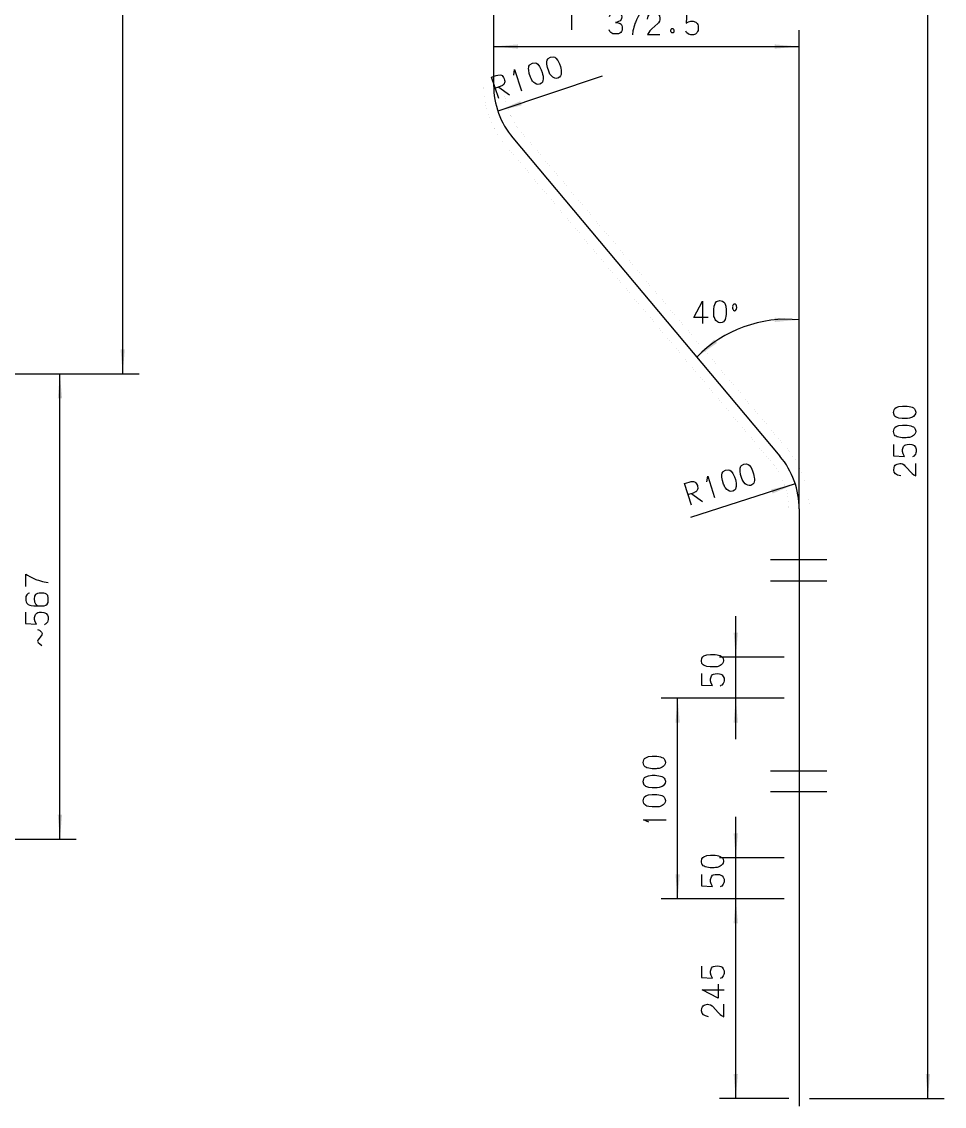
# Model space of a CAD drawing. Extents: x 0 to 8410, y 0 to 11890.
# Drawn here: x 4470 to 5596, y 3596 to 4919 of the extents above; entities that cross this region are included whole.
import ezdxf

# ---------------------------------------------------------------- set-up
doc = ezdxf.new("R2010")
doc.units = 0
doc.header["$MEASUREMENT"] = 0
doc.layers.add('6', color=7, linetype='Continuous')

# ---------------------------------------------------------------- blocks, each defined once
blk = doc.blocks.new('BLKENT80')
at = {"layer": '6', "color": 2, "linetype": 'Continuous'}
for p, q in [((5090.35, 4866.63), (5093.08, 4868.28)), ((5093.08, 4868.28), (5096.43, 4868.65)), ((5096.43, 4868.65), (5098.3, 4868.25)), ((5098.3, 4868.25), (5099.74, 4867.1)), ((5099.74, 4867.1), (5102.02, 4864.32)), ((5110.69, 4869.28), (5110.89, 4870.68)), ((5110.74, 4867.09), (5110.69, 4869.28)), ((5111.51, 4863.06), (5110.74, 4867.09)), ((5110.89, 4870.68), (5111.15, 4871.95)), ((5111.15, 4871.95), (5111.79, 4873.19)), ((5111.79, 4873.19), (5112.48, 4874.01)), ((5112.48, 4874.01), (5115.21, 4875.66)), ((5115.21, 4875.66), (5118.56, 4876.04)), ((5118.56, 4876.04), (5120.43, 4875.63)), ((5120.43, 4875.63), (5121.87, 4874.49)), ((5121.87, 4874.49), (5124.15, 4871.71)), ((5124.15, 4871.71), (5126.09, 4867.63)), ((5126.09, 4867.63), (5127.24, 4864.18)), ((5048.77, 4853.05), (5051.16, 4853.7)), ((5051.16, 4853.7), (5053.99, 4853.9)), ((5053.99, 4853.9), (5055.42, 4853.64)), ((5055.42, 4853.64), (5056.16, 4853.15)), ((5070.38, 4853.62), (5071.34, 4860.58)), ((5071.34, 4860.58), (5080.03, 4834.55)), ((5088.55, 4861.89), (5088.76, 4863.29)), ((5088.61, 4859.7), (5088.55, 4861.89)), ((5089.37, 4855.68), (5088.61, 4859.7)), ((5088.76, 4863.29), (5089.01, 4864.56)), ((5089.01, 4864.56), (5089.66, 4865.81)), ((5090.93, 4851.03), (5089.37, 4855.68)), ((5089.66, 4865.81), (5090.35, 4866.63)), ((5102.02, 4864.32), (5103.96, 4860.25)), ((5103.96, 4860.25), (5105.11, 4856.79)), ((5105.11, 4856.79), (5105.64, 4854.91)), ((5105.64, 4854.91), (5106.1, 4852.4)), ((5113.06, 4858.41), (5111.51, 4863.06)), ((5113.59, 4857.12), (5113.06, 4858.41)), ((5114.52, 4854.92), (5113.59, 4857.12)), ((5115.35, 4853.87), (5114.52, 4854.92)), ((5117.14, 4851.96), (5115.35, 4853.87)), ((5127.24, 4864.18), (5127.78, 4862.29)), ((5128.18, 4854.46), (5127.62, 4852.65)), ((5127.78, 4862.29), (5128.23, 4859.79)), ((5128.43, 4856.02), (5128.18, 4854.46)), ((5128.23, 4859.79), (5128.37, 4857.92)), ((5128.37, 4857.92), (5128.43, 4856.02)), ((5043.35, 4851.38), (5048.77, 4853.05)), ((5052.08, 4825.22), (5043.35, 4851.38)), ((5056.76, 4841.25), (5053.99, 4839.73)), ((5056.16, 4853.15), (5057.08, 4852.13)), ((5057.06, 4841.5), (5056.76, 4841.25)), ((5058.19, 4842.46), (5057.06, 4841.5)), ((5057.08, 4852.13), (5057.96, 4850.95)), ((5057.96, 4850.95), (5058.89, 4849.04)), ((5058.84, 4843.42), (5058.19, 4842.46)), ((5059.13, 4844.25), (5058.84, 4843.42)), ((5058.89, 4849.04), (5059.24, 4847.69)), ((5059.43, 4845.39), (5059.13, 4844.25)), ((5059.24, 4847.69), (5059.47, 4846.43)), ((5059.47, 4846.43), (5059.43, 4845.39)), ((5091.46, 4849.73), (5090.93, 4851.03)), ((5092.38, 4847.53), (5091.46, 4849.73)), ((5093.22, 4846.48), (5092.38, 4847.53)), ((5095.01, 4844.57), (5093.22, 4846.48)), ((5096.06, 4843.74), (5095.01, 4844.57)), ((5098.33, 4842.72), (5096.06, 4843.74)), ((5099.9, 4842.36), (5098.33, 4842.72)), ((5101.76, 4842.54), (5099.9, 4842.36)), ((5104.28, 4843.97), (5102.11, 4842.66)), ((5105.49, 4845.26), (5104.28, 4843.97)), ((5106.04, 4847.07), (5105.49, 4845.26)), ((5106.29, 4848.63), (5106.04, 4847.07)), ((5106.1, 4852.4), (5106.24, 4850.53)), ((5106.24, 4850.53), (5106.29, 4848.63)), ((5118.19, 4851.12), (5117.14, 4851.96)), ((5120.46, 4850.11), (5118.19, 4851.12)), ((5122.03, 4849.75), (5120.46, 4850.11)), ((5123.9, 4849.93), (5122.03, 4849.75)), ((5126.41, 4851.36), (5124.24, 4850.05)), ((5127.62, 4852.65), (5126.41, 4851.36)), ((5053.99, 4839.73), (5048.3, 4837.98)), ((5052.38, 4839.05), (5065.4, 4829.52))]:
    blk.add_line(p, q, dxfattribs=at)
at = {"layer": '6', "color": 1, "linetype": 'Continuous'}
blk.add_line((5178.27, 4852.43), (5051, 4809.95), dxfattribs=at)
blk.add_solid([(5051, 4809.95), (5078.52, 4821.9), (5080.18, 4816.94)], dxfattribs=at)
blk = doc.blocks.new('BLKENT81')
at = {"layer": '6', "color": 2, "linetype": 'Continuous'}
for p, q in [((5347.53, 4376.78), (5348.23, 4377.6)), ((5348.23, 4377.6), (5350.98, 4379.21)), ((5350.98, 4379.21), (5354.33, 4379.55)), ((5354.33, 4379.55), (5356.19, 4379.12)), ((5356.19, 4379.12), (5357.62, 4377.96)), ((5357.62, 4377.96), (5359.87, 4375.15)), ((5305.88, 4357.72), (5306.92, 4364.66)), ((5306.92, 4364.66), (5315.29, 4338.53)), ((5324.15, 4365.77), (5324.38, 4367.17)), ((5324.18, 4363.58), (5324.15, 4365.77)), ((5324.38, 4367.17), (5324.64, 4368.43)), ((5324.64, 4368.43), (5325.3, 4369.67)), ((5325.3, 4369.67), (5326.01, 4370.48)), ((5326.01, 4370.48), (5328.75, 4372.1)), ((5328.75, 4372.1), (5332.11, 4372.43)), ((5332.11, 4372.43), (5333.97, 4372)), ((5333.97, 4372), (5335.4, 4370.84)), ((5335.4, 4370.84), (5337.65, 4368.03)), ((5337.65, 4368.03), (5339.53, 4363.93)), ((5346.37, 4372.89), (5346.6, 4374.28)), ((5346.4, 4370.69), (5346.37, 4372.89)), ((5347.12, 4366.66), (5346.4, 4370.69)), ((5346.6, 4374.28), (5346.87, 4375.54)), ((5346.87, 4375.54), (5347.53, 4376.78)), ((5348.61, 4361.99), (5347.12, 4366.66)), ((5359.87, 4375.15), (5361.76, 4371.05)), ((5361.76, 4371.05), (5362.87, 4367.58)), ((5362.87, 4367.58), (5363.38, 4365.69)), ((5363.38, 4365.69), (5363.8, 4363.18)), ((5278.82, 4355.81), (5284.27, 4357.41)), ((5287.23, 4329.55), (5278.82, 4355.81)), ((5284.27, 4357.41), (5286.66, 4358.03)), ((5286.66, 4358.03), (5289.49, 4358.2)), ((5289.49, 4358.2), (5290.92, 4357.92)), ((5290.92, 4357.92), (5291.66, 4357.42)), ((5291.66, 4357.42), (5292.57, 4356.39)), ((5292.57, 4356.39), (5293.43, 4355.2)), ((5293.43, 4355.2), (5294.33, 4353.28)), ((5294.33, 4353.28), (5294.67, 4351.92)), ((5294.67, 4351.92), (5294.88, 4350.66)), ((5324.9, 4359.54), (5324.18, 4363.58)), ((5326.39, 4354.87), (5324.9, 4359.54)), ((5326.9, 4353.57), (5326.39, 4354.87)), ((5327.8, 4351.36), (5326.9, 4353.57)), ((5328.62, 4350.3), (5327.8, 4351.36)), ((5339.53, 4363.93), (5340.65, 4360.47)), ((5340.65, 4360.47), (5341.16, 4358.57)), ((5341.16, 4358.57), (5341.58, 4356.06)), ((5341.73, 4352.29), (5341.46, 4350.73)), ((5341.58, 4356.06), (5341.69, 4354.19)), ((5341.69, 4354.19), (5341.73, 4352.29)), ((5349.13, 4360.68), (5348.61, 4361.99)), ((5350.03, 4358.47), (5349.13, 4360.68)), ((5350.85, 4357.41), (5350.03, 4358.47)), ((5352.62, 4355.48), (5350.85, 4357.41)), ((5353.66, 4354.64), (5352.62, 4355.48)), ((5355.91, 4353.6), (5353.66, 4354.64)), ((5357.47, 4353.22), (5355.91, 4353.6)), ((5359.35, 4353.37), (5357.47, 4353.22)), ((5361.88, 4354.77), (5359.69, 4353.48)), ((5363.1, 4356.05), (5361.88, 4354.77)), ((5363.68, 4357.85), (5363.1, 4356.05)), ((5363.95, 4359.4), (5363.68, 4357.85)), ((5363.8, 4363.18), (5363.92, 4361.3)), ((5363.92, 4361.3), (5363.95, 4359.4)), ((5289.32, 4344.03), (5283.61, 4342.35)), ((5287.7, 4343.37), (5300.61, 4333.68)), ((5292.11, 4345.51), (5289.32, 4344.03)), ((5292.42, 4345.76), (5292.11, 4345.51)), ((5293.55, 4346.71), (5292.42, 4345.76)), ((5294.21, 4347.66), (5293.55, 4346.71)), ((5294.52, 4348.49), (5294.21, 4347.66)), ((5294.83, 4349.62), (5294.52, 4348.49)), ((5294.88, 4350.66), (5294.83, 4349.62)), ((5330.4, 4348.37), (5328.62, 4350.3)), ((5331.43, 4347.52), (5330.4, 4348.37)), ((5333.69, 4346.48), (5331.43, 4347.52)), ((5335.25, 4346.1), (5333.69, 4346.48)), ((5337.12, 4346.26), (5335.25, 4346.1)), ((5339.66, 4347.66), (5337.47, 4346.37)), ((5340.88, 4348.93), (5339.66, 4347.66)), ((5341.46, 4350.73), (5340.88, 4348.93))]:
    blk.add_line(p, q, dxfattribs=at)
at = {"layer": '6', "color": 1, "linetype": 'Continuous'}
blk.add_line((5413.74, 4355.21), (5285.97, 4314.29), dxfattribs=at)
blk.add_solid([(5413.74, 4355.21), (5386.08, 4343.6), (5384.48, 4348.58)], dxfattribs=at)
blk = doc.blocks.new('BLKENT82')
at = {"layer": '6', "color": 1, "linetype": 'Continuous'}
for p, q in [((5140.99, 5125.85), (5140.99, 4908.81)), ((5140.99, 4948.81), (4856.76, 4948.81))]:
    blk.add_line(p, q, dxfattribs=at)
at = {"layer": '6', "color": 2, "linetype": 'Continuous'}
for p, q in [((4861.52, 4973.81), (4861.15, 4972.27)), ((4861.88, 4974.65), (4861.52, 4973.81)), ((4862.25, 4975.21), (4861.88, 4974.65)), ((4863.07, 4976.19), (4862.25, 4975.21)), ((4866.46, 4977.59), (4863.07, 4976.19)), ((4870.67, 4977.59), (4866.46, 4977.59)), ((4868.56, 4984.03), (4868.56, 4956.45)), ((4870.67, 4977.59), (4873.5, 4976.75)), ((4873.5, 4976.75), (4874.33, 4976.19)), ((4874.33, 4976.19), (4875.24, 4974.79)), ((4875.24, 4974.79), (4875.7, 4973.67)), ((4875.7, 4973.67), (4875.97, 4972.27)), ((4888.97, 4977.59), (4892.08, 4983.89)), ((4892.08, 4983.89), (4892.08, 4956.45)), ((4907.72, 4975.49), (4908.64, 4979.27)), ((4908.64, 4979.27), (4910.1, 4981.65)), ((4910.1, 4981.65), (4912.21, 4983.47)), ((4912.21, 4983.47), (4914.86, 4984.03)), ((4914.86, 4984.03), (4917.97, 4983.61)), ((4917.97, 4983.61), (4919.62, 4983.05)), ((4919.62, 4983.05), (4920.81, 4982.07)), ((4920.81, 4982.07), (4921.63, 4980.95)), ((4922.27, 4973.11), (4921.18, 4971.29)), ((4921.63, 4980.95), (4922.18, 4979.83)), ((4922.18, 4979.83), (4922.82, 4976.75)), ((4922.64, 4975.07), (4922.27, 4973.11)), ((4922.82, 4976.75), (4922.64, 4975.07)), ((4930.97, 4973.53), (4931.52, 4977.59)), ((4930.97, 4968.63), (4930.97, 4973.53)), ((4931.52, 4977.59), (4932.16, 4979.69)), ((4932.16, 4979.69), (4932.8, 4980.95)), ((4932.8, 4980.95), (4933.44, 4982.07)), ((4933.44, 4982.07), (4934.44, 4983.05)), ((4934.44, 4983.05), (4935.36, 4983.61)), ((4935.36, 4983.61), (4938.47, 4984.31)), ((4938.47, 4984.31), (4941.76, 4983.61)), ((4941.76, 4983.61), (4943.41, 4982.63)), ((4943.41, 4982.63), (4944.42, 4981.09)), ((4944.42, 4981.09), (4945.7, 4977.73)), ((4945.7, 4977.73), (4946.25, 4973.25)), ((4946.25, 4973.25), (4946.25, 4969.61)), ((4954.3, 4973.53), (4954.85, 4977.59)), ((4954.3, 4968.63), (4954.3, 4973.53)), ((4954.85, 4977.59), (4955.49, 4979.69)), ((4955.49, 4979.69), (4956.13, 4980.95)), ((4956.13, 4980.95), (4956.77, 4982.07)), ((4956.77, 4982.07), (4957.78, 4983.05)), ((4957.78, 4983.05), (4958.69, 4983.61)), ((4958.69, 4983.61), (4961.8, 4984.31)), ((4961.8, 4984.31), (4965.1, 4983.61)), ((4965.1, 4983.61), (4966.74, 4982.63)), ((4966.74, 4982.63), (4967.75, 4981.09)), ((4967.75, 4981.09), (4969.03, 4977.73)), ((4969.03, 4977.73), (4969.58, 4973.25)), ((4969.58, 4973.25), (4969.58, 4969.61)), ((4861.15, 4972.27), (4861.06, 4970.31)), ((4861.06, 4970.31), (4861.15, 4968.35)), ((4861.15, 4968.35), (4861.61, 4966.25)), ((4861.61, 4966.25), (4861.97, 4965.55)), ((4861.97, 4965.55), (4862.89, 4964.43)), ((4862.89, 4964.43), (4866.46, 4963.03)), ((4866.46, 4963.03), (4870.67, 4963.03)), ((4874.23, 4964.29), (4870.67, 4963.03)), ((4875.15, 4965.55), (4874.23, 4964.29)), ((4875.7, 4966.81), (4875.15, 4965.55)), ((4875.97, 4968.35), (4875.7, 4966.81)), ((4875.97, 4972.27), (4876.06, 4970.31)), ((4876.06, 4970.31), (4875.97, 4968.35)), ((4909.19, 4959.53), (4907.72, 4957.01)), ((4910.56, 4961.35), (4909.19, 4959.53)), ((4913.03, 4963.87), (4910.56, 4961.35)), ((4916.69, 4967.23), (4913.03, 4963.87)), ((4920.17, 4970.31), (4916.69, 4967.23)), ((4921.18, 4971.29), (4920.17, 4970.31)), ((4931.06, 4967.23), (4930.97, 4968.63)), ((4931.24, 4964.85), (4931.06, 4967.23)), ((4931.7, 4963.59), (4931.24, 4964.85)), ((4932.8, 4961.21), (4931.7, 4963.59)), ((4933.53, 4960.09), (4932.8, 4961.21)), ((4935.36, 4958.41), (4933.53, 4960.09)), ((4944.05, 4960.09), (4942.95, 4958.55)), ((4944.78, 4961.49), (4944.05, 4960.09)), ((4945.33, 4963.31), (4944.78, 4961.49)), ((4945.79, 4965.13), (4945.33, 4963.31)), ((4946.16, 4967.65), (4945.79, 4965.13)), ((4946.25, 4969.61), (4946.16, 4967.65)), ((4954.39, 4967.23), (4954.3, 4968.63)), ((4954.57, 4964.85), (4954.39, 4967.23)), ((4955.03, 4963.59), (4954.57, 4964.85)), ((4956.13, 4961.21), (4955.03, 4963.59)), ((4956.86, 4960.09), (4956.13, 4961.21)), ((4958.69, 4958.41), (4956.86, 4960.09)), ((4967.39, 4960.09), (4966.29, 4958.55)), ((4968.12, 4961.49), (4967.39, 4960.09)), ((4968.67, 4963.31), (4968.12, 4961.49)), ((4969.12, 4965.13), (4968.67, 4963.31)), ((4969.49, 4967.65), (4969.12, 4965.13)), ((4969.58, 4969.61), (4969.49, 4967.65)), ((4907.72, 4957.01), (4922.82, 4957.01)), ((4936.73, 4957.57), (4935.36, 4958.41)), ((4938.56, 4957.15), (4936.73, 4957.57)), ((4941.4, 4957.71), (4938.93, 4957.15)), ((4942.95, 4958.55), (4941.4, 4957.71)), ((4960.07, 4957.57), (4958.69, 4958.41)), ((4961.9, 4957.15), (4960.07, 4957.57)), ((4964.73, 4957.71), (4962.26, 4957.15)), ((4966.29, 4958.55), (4964.73, 4957.71))]:
    blk.add_line(p, q, dxfattribs=at)
at = {"layer": '6', "color": 1, "linetype": 'Continuous'}
blk.add_solid([(5140.99, 4948.81), (5111.1, 4946.2), (5111.1, 4951.43)], dxfattribs=at)
blk = doc.blocks.new('BLKENT84')
at = {"layer": '6', "color": 2, "linetype": 'Continuous'}
for p, q in [((5187.17, 4925.23), (5187.72, 4926.35)), ((5187.72, 4926.35), (5188.27, 4927.47)), ((5188.27, 4927.47), (5189.19, 4928.59)), ((5189.19, 4928.59), (5190.01, 4929.43)), ((5190.01, 4929.43), (5191.11, 4929.99)), ((5191.11, 4929.99), (5192.39, 4930.27)), ((5192.39, 4930.27), (5195.5, 4930.27)), ((5195.5, 4930.27), (5197.42, 4930.13)), ((5197.42, 4930.13), (5199.07, 4929.57)), ((5200.08, 4920.05), (5198.24, 4918.93)), ((5199.07, 4929.57), (5200.35, 4928.73)), ((5201.54, 4921.59), (5200.08, 4920.05)), ((5200.35, 4928.73), (5201.26, 4927.75)), ((5201.26, 4927.75), (5201.9, 4926.35)), ((5201.9, 4922.85), (5201.54, 4921.59)), ((5201.9, 4926.35), (5202.18, 4924.67)), ((5202.18, 4924.67), (5201.9, 4922.85)), ((5210.05, 4930.27), (5225.15, 4930.27)), ((5220.11, 4921.17), (5218.74, 4917.95)), ((5222.31, 4925.37), (5220.11, 4921.17)), ((5223.87, 4928.17), (5222.31, 4925.37)), ((5225.15, 4930.27), (5223.87, 4928.17)), ((5233.56, 4921.73), (5234.48, 4925.51)), ((5234.48, 4925.51), (5235.94, 4927.89)), ((5235.94, 4927.89), (5238.05, 4929.71)), ((5238.05, 4929.71), (5240.7, 4930.27)), ((5240.7, 4930.27), (5243.81, 4929.85)), ((5243.81, 4929.85), (5245.46, 4929.29)), ((5245.46, 4929.29), (5246.65, 4928.31)), ((5246.65, 4928.31), (5247.47, 4927.19)), ((5247.47, 4927.19), (5248.02, 4926.07)), ((5248.02, 4926.07), (5248.66, 4922.99)), ((5248.48, 4921.31), (5248.11, 4919.35)), ((5248.66, 4922.99), (5248.48, 4921.31)), ((5281.42, 4930.41), (5280.69, 4917.11)), ((5295.33, 4930.41), (5281.42, 4930.41)), ((5187.72, 4906.89), (5186.81, 4908.99)), ((5188.64, 4905.77), (5187.72, 4906.89)), ((5196.6, 4918.37), (5194.58, 4917.95)), ((5194.58, 4917.95), (5196.23, 4917.81)), ((5196.23, 4917.81), (5198.89, 4917.25)), ((5198.24, 4918.93), (5196.6, 4918.37)), ((5198.89, 4917.25), (5200.17, 4916.83)), ((5200.17, 4916.83), (5201.36, 4915.71)), ((5201.9, 4906.75), (5201.08, 4905.77)), ((5201.36, 4915.71), (5202.36, 4914.03)), ((5202.55, 4908.57), (5201.9, 4906.75)), ((5202.36, 4914.03), (5202.64, 4912.49)), ((5202.64, 4909.83), (5202.55, 4908.57)), ((5202.64, 4912.49), (5202.64, 4909.83)), ((5215.81, 4907.59), (5215.08, 4902.69)), ((5216.36, 4909.97), (5215.81, 4907.59)), ((5216.91, 4912.35), (5216.36, 4909.97)), ((5217.73, 4914.73), (5216.91, 4912.35)), ((5218.19, 4916.55), (5217.73, 4914.73)), ((5218.74, 4917.95), (5218.19, 4916.55)), ((5236.4, 4907.59), (5235.03, 4905.77)), ((5238.87, 4910.11), (5236.4, 4907.59)), ((5242.53, 4913.47), (5238.87, 4910.11)), ((5246.01, 4916.55), (5242.53, 4913.47)), ((5247.02, 4917.53), (5246.01, 4916.55)), ((5248.11, 4919.35), (5247.02, 4917.53)), ((5262.11, 4908.43), (5262.3, 4909.13)), ((5262.11, 4907.45), (5262.11, 4908.43)), ((5262.57, 4906.05), (5262.11, 4907.45)), ((5262.3, 4909.13), (5262.57, 4909.83)), ((5262.57, 4909.83), (5263.3, 4910.53)), ((5263.3, 4910.53), (5263.76, 4910.67)), ((5263.94, 4910.67), (5264.95, 4910.39)), ((5264.95, 4910.39), (5265.59, 4908.99)), ((5265.77, 4908.01), (5265.5, 4906.05)), ((5265.59, 4908.99), (5265.77, 4908.01)), ((5280.69, 4906.61), (5280.14, 4907.45)), ((5280.69, 4917.11), (5283.71, 4918.65)), ((5281.15, 4905.63), (5280.69, 4906.61)), ((5283.71, 4918.65), (5286.45, 4919.35)), ((5286.45, 4919.35), (5289.11, 4919.35)), ((5289.11, 4919.35), (5292.58, 4918.23)), ((5292.58, 4918.23), (5294.23, 4916.83)), ((5294.6, 4906.75), (5293.77, 4905.35)), ((5294.23, 4916.83), (5294.87, 4915.57)), ((5295.15, 4908.29), (5294.6, 4906.75)), ((5294.87, 4915.57), (5295.24, 4913.89)), ((5295.42, 4911.09), (5295.15, 4908.29)), ((5295.24, 4913.89), (5295.42, 4911.09)), ((5190.01, 4904.79), (5188.64, 4905.77)), ((5191.38, 4904.09), (5190.01, 4904.79)), ((5193.49, 4903.95), (5191.38, 4904.09)), ((5198.24, 4903.95), (5193.49, 4903.95)), ((5199.8, 4904.79), (5198.24, 4903.95)), ((5201.08, 4905.77), (5199.8, 4904.79)), ((5235.03, 4905.77), (5233.56, 4903.25)), ((5233.56, 4903.25), (5248.66, 4903.25)), ((5263.39, 4905.07), (5262.57, 4906.05)), ((5264.68, 4905.21), (5263.39, 4905.07)), ((5265.5, 4906.05), (5264.68, 4905.21)), ((5283.34, 4903.81), (5281.15, 4905.63)), ((5284.99, 4903.11), (5283.34, 4903.81)), ((5286.36, 4902.83), (5284.99, 4903.11)), ((5289.66, 4902.83), (5286.36, 4902.83)), ((5291.94, 4903.81), (5289.66, 4902.83)), ((5293.77, 4905.35), (5291.94, 4903.81))]:
    blk.add_line(p, q, dxfattribs=at)
at = {"layer": '6', "color": 1, "linetype": 'Continuous'}
for p, q in [((5418.5, 4324.71), (5418.5, 4908.55)), ((5045.86, 4888.55), (5418.5, 4888.55))]:
    blk.add_line(p, q, dxfattribs=at)
for points in [[(5045.86, 4888.55), (5075.74, 4891.17), (5075.74, 4885.94)], [(5418.5, 4888.55), (5388.62, 4885.94), (5388.62, 4891.17)]]:
    blk.add_solid(points, dxfattribs=at)
blk = doc.blocks.new('BLKENT85')
at = {"layer": '6', "color": 2, "linetype": 'Continuous'}
for p, q in [((5290.16, 4558.02), (5300.41, 4577.9)), ((5300.41, 4577.9), (5300.41, 4550.74)), ((5316.15, 4575.38), (5316.79, 4576.5)), ((5316.79, 4576.5), (5317.79, 4577.48)), ((5317.79, 4577.48), (5318.71, 4578.04)), ((5318.71, 4578.04), (5321.82, 4578.74)), ((5321.82, 4578.74), (5325.11, 4578.04)), ((5325.11, 4578.04), (5326.76, 4577.06)), ((5326.76, 4577.06), (5327.77, 4575.52)), ((5314.31, 4567.96), (5314.86, 4572.02)), ((5314.31, 4563.06), (5314.31, 4567.96)), ((5314.41, 4561.66), (5314.31, 4563.06)), ((5314.86, 4572.02), (5315.5, 4574.12)), ((5315.5, 4574.12), (5316.15, 4575.38)), ((5327.77, 4575.52), (5329.05, 4572.16)), ((5329.05, 4572.16), (5329.6, 4567.68)), ((5329.6, 4564.04), (5329.5, 4562.08)), ((5329.6, 4567.68), (5329.6, 4564.04)), ((5337.28, 4571.6), (5337.37, 4569.5)), ((5337.92, 4573.56), (5337.37, 4571.88)), ((5337.37, 4569.5), (5337.56, 4568.38)), ((5337.56, 4568.38), (5337.83, 4567.82)), ((5337.83, 4567.82), (5338.38, 4566.98)), ((5339.02, 4574.54), (5337.92, 4573.56)), ((5338.38, 4566.98), (5339.57, 4566.42)), ((5340.85, 4574.4), (5339.02, 4574.54)), ((5339.57, 4566.42), (5341.03, 4566.84)), ((5341.58, 4573.56), (5340.85, 4574.4)), ((5341.03, 4566.84), (5342.04, 4568.38)), ((5342.04, 4572.44), (5341.58, 4573.56)), ((5342.31, 4570.34), (5342.04, 4572.44)), ((5342.04, 4568.38), (5342.31, 4570.34)), ((5307.45, 4558.02), (5290.16, 4558.02)), ((5314.59, 4559.28), (5314.41, 4561.66)), ((5315.05, 4558.02), (5314.59, 4559.28)), ((5316.15, 4555.64), (5315.05, 4558.02)), ((5316.88, 4554.52), (5316.15, 4555.64)), ((5318.71, 4552.84), (5316.88, 4554.52)), ((5320.08, 4552), (5318.71, 4552.84)), ((5321.91, 4551.58), (5320.08, 4552)), ((5324.75, 4552.14), (5322.28, 4551.58)), ((5326.3, 4552.98), (5324.75, 4552.14)), ((5327.4, 4554.52), (5326.3, 4552.98)), ((5328.13, 4555.92), (5327.4, 4554.52)), ((5328.68, 4557.74), (5328.13, 4555.92)), ((5329.14, 4559.56), (5328.68, 4557.74)), ((5329.5, 4562.08), (5329.14, 4559.56))]:
    blk.add_line(p, q, dxfattribs=at)
at = {"layer": '6', "color": 1, "linetype": 'Continuous'}
blk.add_line((5418.5, 4504.65), (5418.5, 4585.34), dxfattribs=at)
blk.add_arc((5403.73, 4401.69), 154.36, 84.5081, 135.491, dxfattribs=at)
for points in [[(5418.5, 4555.34), (5388.62, 4552.73), (5388.62, 4557.96)], [(5293.65, 4509.9), (5314.87, 4531.12), (5318.23, 4527.11)]]:
    blk.add_solid(points, dxfattribs=at)
blk = doc.blocks.new('BLKENT86')
at = {"layer": '6', "color": 1, "linetype": 'Continuous'}
for p, q in [((5400.02, 3849.31), (5321.2, 3849.31)), ((5341.2, 3605.86), (5341.2, 3849.31)), ((5406, 3605.86), (5321.2, 3605.86))]:
    blk.add_line(p, q, dxfattribs=at)
at = {"layer": '6', "color": 2, "linetype": 'Continuous'}
for p, q in [((5299.33, 3767.4), (5299.33, 3753.49)), ((5310.39, 3761.18), (5311.51, 3764.66)), ((5310.39, 3758.53), (5310.39, 3761.18)), ((5311.09, 3755.78), (5310.39, 3758.53)), ((5311.51, 3764.66), (5312.92, 3766.3)), ((5312.92, 3766.3), (5314.17, 3766.94)), ((5314.17, 3766.94), (5315.86, 3767.31)), ((5315.86, 3767.31), (5318.65, 3767.49)), ((5318.65, 3767.49), (5321.46, 3767.22)), ((5321.46, 3767.22), (5322.99, 3766.67)), ((5322.99, 3766.67), (5324.39, 3765.85)), ((5324.39, 3765.85), (5325.94, 3764.02)), ((5325.94, 3764.02), (5326.91, 3761.73)), ((5326.63, 3757.06), (5325.94, 3755.41)), ((5326.91, 3758.43), (5326.63, 3757.06)), ((5326.91, 3761.73), (5326.91, 3758.43)), ((5299.33, 3753.49), (5312.63, 3752.76)), ((5312.63, 3752.76), (5311.09, 3755.78)), ((5319.91, 3745.35), (5319.91, 3728.06)), ((5323.13, 3752.76), (5322.29, 3752.21)), ((5324.11, 3753.22), (5323.13, 3752.76)), ((5325.94, 3755.41), (5324.11, 3753.22)), ((5319.91, 3728.06), (5300.03, 3738.3)), ((5300.03, 3738.3), (5327.19, 3738.3)), ((5299.9, 3715.89), (5300.45, 3717.53)), ((5300.45, 3717.53), (5301.43, 3718.72)), ((5301.43, 3718.72), (5302.55, 3719.55)), ((5302.55, 3719.55), (5303.67, 3720.09)), ((5303.67, 3720.09), (5306.75, 3720.73)), ((5306.75, 3720.73), (5308.44, 3720.55)), ((5308.44, 3720.55), (5310.39, 3720.19)), ((5310.39, 3720.19), (5312.21, 3719.09)), ((5312.21, 3719.09), (5313.19, 3718.08)), ((5313.19, 3718.08), (5316.28, 3714.6)), ((5326.49, 3705.64), (5326.49, 3720.73)), ((5299.48, 3712.77), (5299.9, 3715.89)), ((5300.03, 3710.12), (5299.48, 3712.77)), ((5301.85, 3708.02), (5300.03, 3710.12)), ((5304.23, 3706.55), (5301.85, 3708.02)), ((5308.01, 3705.64), (5304.23, 3706.55)), ((5316.28, 3714.6), (5319.64, 3710.94)), ((5319.64, 3710.94), (5322.15, 3708.47)), ((5322.15, 3708.47), (5323.97, 3707.1)), ((5323.97, 3707.1), (5326.49, 3705.64))]:
    blk.add_line(p, q, dxfattribs=at)
at = {"layer": '6', "color": 1, "linetype": 'Continuous'}
for points in [[(5341.2, 3849.31), (5343.81, 3819.42), (5338.58, 3819.42)], [(5341.2, 3605.86), (5338.58, 3635.75), (5343.81, 3635.75)]]:
    blk.add_solid(points, dxfattribs=at)
blk = doc.blocks.new('BLKENT87')
at = {"layer": '6', "color": 1, "linetype": 'Continuous'}
for p, q in [((5341.2, 3799.31), (5341.2, 3949.31)), ((5400.02, 3899.31), (5321.2, 3899.31)), ((5400.02, 3849.31), (5321.2, 3849.31))]:
    blk.add_line(p, q, dxfattribs=at)
at = {"layer": '6', "color": 2, "linetype": 'Continuous'}
for p, q in [((5302.41, 3900.72), (5305.77, 3902)), ((5305.77, 3902), (5310.26, 3902.55)), ((5310.26, 3902.55), (5313.89, 3902.55)), ((5313.89, 3902.55), (5315.86, 3902.46)), ((5315.86, 3902.46), (5318.37, 3902.09)), ((5318.37, 3902.09), (5320.19, 3901.64)), ((5320.19, 3901.64), (5322.01, 3901.09)), ((5299.19, 3894.77), (5299.9, 3898.07)), ((5299.9, 3891.66), (5299.19, 3894.77)), ((5299.9, 3898.07), (5300.87, 3899.71)), ((5300.45, 3890.75), (5299.9, 3891.66)), ((5301.43, 3889.74), (5300.45, 3890.75)), ((5300.87, 3899.71), (5302.41, 3900.72)), ((5302.55, 3889.1), (5301.43, 3889.74)), ((5303.81, 3888.46), (5302.55, 3889.1)), ((5305.91, 3887.82), (5303.81, 3888.46)), ((5322.29, 3889.1), (5319.91, 3888)), ((5322.01, 3901.09), (5323.41, 3900.36)), ((5323.41, 3889.83), (5322.29, 3889.1)), ((5323.41, 3900.36), (5324.95, 3899.26)), ((5325.09, 3891.66), (5323.41, 3889.83)), ((5324.95, 3899.26), (5325.79, 3897.7)), ((5325.94, 3893.03), (5325.09, 3891.66)), ((5325.79, 3897.7), (5326.35, 3895.23)), ((5326.35, 3894.87), (5325.94, 3893.03)), ((5299.33, 3879.13), (5299.33, 3865.22)), ((5309.97, 3887.27), (5305.91, 3887.82)), ((5314.87, 3887.27), (5309.97, 3887.27)), ((5310.39, 3872.9), (5311.51, 3876.38)), ((5311.51, 3876.38), (5312.92, 3878.03)), ((5312.92, 3878.03), (5314.17, 3878.67)), ((5314.17, 3878.67), (5315.86, 3879.04)), ((5316.28, 3887.36), (5314.87, 3887.27)), ((5315.86, 3879.04), (5318.65, 3879.22)), ((5318.65, 3887.54), (5316.28, 3887.36)), ((5319.91, 3888), (5318.65, 3887.54)), ((5318.65, 3879.22), (5321.46, 3878.94)), ((5321.46, 3878.94), (5322.99, 3878.39)), ((5322.99, 3878.39), (5324.39, 3877.57)), ((5324.39, 3877.57), (5325.94, 3875.74)), ((5325.94, 3875.74), (5326.91, 3873.45)), ((5299.33, 3865.22), (5312.63, 3864.49)), ((5310.39, 3870.25), (5310.39, 3872.9)), ((5311.09, 3867.51), (5310.39, 3870.25)), ((5312.63, 3864.49), (5311.09, 3867.51)), ((5323.13, 3864.49), (5322.29, 3863.94)), ((5324.11, 3864.94), (5323.13, 3864.49)), ((5325.94, 3867.14), (5324.11, 3864.94)), ((5326.63, 3868.79), (5325.94, 3867.14)), ((5326.91, 3870.16), (5326.63, 3868.79)), ((5326.91, 3873.45), (5326.91, 3870.16))]:
    blk.add_line(p, q, dxfattribs=at)
at = {"layer": '6', "color": 1, "linetype": 'Continuous'}
for points in [[(5341.2, 3899.31), (5338.58, 3929.2), (5343.81, 3929.2)], [(5341.2, 3849.31), (5343.81, 3819.42), (5338.58, 3819.42)]]:
    blk.add_solid(points, dxfattribs=at)
blk = doc.blocks.new('BLKENT88')
at = {"layer": '6', "color": 1, "linetype": 'Continuous'}
for p, q in [((5400.02, 4094.12), (5250.26, 4094.12)), ((5270.26, 3849.31), (5270.26, 4094.12)), ((5400.02, 3849.31), (5250.26, 3849.31))]:
    blk.add_line(p, q, dxfattribs=at)
at = {"layer": '6', "color": 2, "linetype": 'Continuous'}
for p, q in [((5228.96, 4018.8), (5229.94, 4020.45)), ((5229.94, 4020.45), (5231.48, 4021.46)), ((5231.48, 4021.46), (5234.84, 4022.74)), ((5234.84, 4022.74), (5239.32, 4023.29)), ((5239.32, 4023.29), (5242.96, 4023.29)), ((5242.96, 4023.29), (5244.92, 4023.2)), ((5244.92, 4023.2), (5247.44, 4022.83)), ((5247.44, 4022.83), (5249.26, 4022.37)), ((5249.26, 4022.37), (5251.08, 4021.82)), ((5251.08, 4021.82), (5252.48, 4021.09)), ((5252.48, 4021.09), (5254.02, 4019.99)), ((5228.26, 4015.51), (5228.96, 4018.8)), ((5228.96, 4012.4), (5228.26, 4015.51)), ((5229.52, 4011.48), (5228.96, 4012.4)), ((5230.5, 4010.48), (5229.52, 4011.48)), ((5231.62, 4009.84), (5230.5, 4010.48)), ((5232.88, 4009.2), (5231.62, 4009.84)), ((5234.98, 4008.56), (5232.88, 4009.2)), ((5239.04, 4008.01), (5234.98, 4008.56)), ((5243.94, 4008.01), (5239.04, 4008.01)), ((5245.34, 4008.1), (5243.94, 4008.01)), ((5247.72, 4008.28), (5245.34, 4008.1)), ((5248.98, 4008.74), (5247.72, 4008.28)), ((5251.36, 4009.84), (5248.98, 4008.74)), ((5252.48, 4010.57), (5251.36, 4009.84)), ((5254.16, 4012.4), (5252.48, 4010.57)), ((5254.02, 4019.99), (5254.86, 4018.44)), ((5255, 4013.77), (5254.16, 4012.4)), ((5254.86, 4018.44), (5255.42, 4015.97)), ((5255.42, 4015.6), (5255, 4013.77)), ((5228.26, 3992.18), (5228.96, 3995.47)), ((5228.96, 3995.47), (5229.94, 3997.12)), ((5229.94, 3997.12), (5231.48, 3998.13)), ((5231.48, 3998.13), (5234.84, 3999.41)), ((5234.84, 3999.41), (5239.32, 3999.96)), ((5239.32, 3999.96), (5242.96, 3999.96)), ((5242.96, 3999.96), (5244.92, 3999.86)), ((5244.92, 3999.86), (5247.44, 3999.5)), ((5247.44, 3999.5), (5249.26, 3999.04)), ((5249.26, 3999.04), (5251.08, 3998.49)), ((5251.08, 3998.49), (5252.48, 3997.76)), ((5252.48, 3997.76), (5254.02, 3996.66)), ((5254.02, 3996.66), (5254.86, 3995.11)), ((5254.86, 3995.11), (5255.42, 3992.63)), ((5228.96, 3989.07), (5228.26, 3992.18)), ((5229.52, 3988.15), (5228.96, 3989.07)), ((5230.5, 3987.14), (5229.52, 3988.15)), ((5231.62, 3986.5), (5230.5, 3987.14)), ((5232.88, 3985.86), (5231.62, 3986.5)), ((5234.98, 3985.22), (5232.88, 3985.86)), ((5239.04, 3984.67), (5234.98, 3985.22)), ((5243.94, 3984.67), (5239.04, 3984.67)), ((5245.34, 3984.77), (5243.94, 3984.67)), ((5247.72, 3984.95), (5245.34, 3984.77)), ((5248.98, 3985.41), (5247.72, 3984.95)), ((5251.36, 3986.5), (5248.98, 3985.41)), ((5252.48, 3987.24), (5251.36, 3986.5)), ((5254.16, 3989.07), (5252.48, 3987.24)), ((5255, 3990.44), (5254.16, 3989.07)), ((5255.42, 3992.27), (5255, 3990.44)), ((5228.26, 3968.84), (5228.96, 3972.14)), ((5228.96, 3965.73), (5228.26, 3968.84)), ((5228.96, 3972.14), (5229.94, 3973.79)), ((5229.94, 3973.79), (5231.48, 3974.79)), ((5231.48, 3974.79), (5234.84, 3976.07)), ((5234.84, 3976.07), (5239.32, 3976.62)), ((5239.32, 3976.62), (5242.96, 3976.62)), ((5242.96, 3976.62), (5244.92, 3976.53)), ((5244.92, 3976.53), (5247.44, 3976.16)), ((5247.44, 3976.16), (5249.26, 3975.71)), ((5249.26, 3975.71), (5251.08, 3975.16)), ((5251.08, 3975.16), (5252.48, 3974.43)), ((5252.48, 3974.43), (5254.02, 3973.33)), ((5254.02, 3973.33), (5254.86, 3971.77)), ((5254.86, 3971.77), (5255.42, 3969.3)), ((5255.42, 3968.94), (5255, 3967.11)), ((5229.52, 3964.82), (5228.96, 3965.73)), ((5230.5, 3963.81), (5229.52, 3964.82)), ((5231.62, 3963.17), (5230.5, 3963.81)), ((5232.88, 3962.53), (5231.62, 3963.17)), ((5234.98, 3961.89), (5232.88, 3962.53)), ((5239.04, 3961.34), (5234.98, 3961.89)), ((5243.94, 3961.34), (5239.04, 3961.34)), ((5245.34, 3961.43), (5243.94, 3961.34)), ((5247.72, 3961.62), (5245.34, 3961.43)), ((5248.98, 3962.07), (5247.72, 3961.62)), ((5251.36, 3963.17), (5248.98, 3962.07)), ((5252.48, 3963.9), (5251.36, 3963.17)), ((5254.16, 3965.73), (5252.48, 3963.9)), ((5255, 3967.11), (5254.16, 3965.73)), ((5234.98, 3942.67), (5228.68, 3945.79)), ((5228.68, 3945.79), (5256.12, 3945.79))]:
    blk.add_line(p, q, dxfattribs=at)
at = {"layer": '6', "color": 1, "linetype": 'Continuous'}
for points in [[(5270.26, 4094.12), (5272.88, 4064.23), (5267.65, 4064.23)], [(5270.26, 3849.31), (5267.65, 3879.2), (5272.88, 3879.2)]]:
    blk.add_solid(points, dxfattribs=at)
blk = doc.blocks.new('BLKENT89')
at = {"layer": '6', "color": 1, "linetype": 'Continuous'}
for p, q in [((5341.2, 4044.12), (5341.2, 4194.12)), ((5400.02, 4144.12), (5321.2, 4144.12)), ((5400.02, 4094.12), (5321.2, 4094.12))]:
    blk.add_line(p, q, dxfattribs=at)
at = {"layer": '6', "color": 2, "linetype": 'Continuous'}
for p, q in [((5299.19, 4139.58), (5299.9, 4142.88)), ((5299.9, 4136.47), (5299.19, 4139.58)), ((5299.9, 4142.88), (5300.87, 4144.52)), ((5300.87, 4144.52), (5302.41, 4145.53)), ((5302.41, 4145.53), (5305.77, 4146.81)), ((5305.77, 4146.81), (5310.26, 4147.36)), ((5310.26, 4147.36), (5313.89, 4147.36)), ((5313.89, 4147.36), (5315.86, 4147.27)), ((5315.86, 4147.27), (5318.37, 4146.9)), ((5318.37, 4146.9), (5320.19, 4146.44)), ((5320.19, 4146.44), (5322.01, 4145.9)), ((5322.01, 4145.9), (5323.41, 4145.16)), ((5323.41, 4145.16), (5324.95, 4144.06)), ((5324.95, 4144.06), (5325.79, 4142.51)), ((5325.79, 4142.51), (5326.35, 4140.04)), ((5326.35, 4139.67), (5325.94, 4137.84)), ((5300.45, 4135.56), (5299.9, 4136.47)), ((5301.43, 4134.55), (5300.45, 4135.56)), ((5302.55, 4133.91), (5301.43, 4134.55)), ((5303.81, 4133.27), (5302.55, 4133.91)), ((5305.91, 4132.63), (5303.81, 4133.27)), ((5309.97, 4132.08), (5305.91, 4132.63)), ((5314.87, 4132.08), (5309.97, 4132.08)), ((5316.28, 4132.17), (5314.87, 4132.08)), ((5318.65, 4132.35), (5316.28, 4132.17)), ((5319.91, 4132.81), (5318.65, 4132.35)), ((5322.29, 4133.91), (5319.91, 4132.81)), ((5323.41, 4134.64), (5322.29, 4133.91)), ((5325.09, 4136.47), (5323.41, 4134.64)), ((5325.94, 4137.84), (5325.09, 4136.47)), ((5299.33, 4123.93), (5299.33, 4110.03)), ((5310.39, 4117.71), (5311.51, 4121.19)), ((5310.39, 4115.06), (5310.39, 4117.71)), ((5311.09, 4112.31), (5310.39, 4115.06)), ((5311.51, 4121.19), (5312.92, 4122.84)), ((5312.92, 4122.84), (5314.17, 4123.48)), ((5314.17, 4123.48), (5315.86, 4123.84)), ((5315.86, 4123.84), (5318.65, 4124.03)), ((5318.65, 4124.03), (5321.46, 4123.75)), ((5321.46, 4123.75), (5322.99, 4123.2)), ((5322.99, 4123.2), (5324.39, 4122.38)), ((5324.39, 4122.38), (5325.94, 4120.55)), ((5325.94, 4120.55), (5326.91, 4118.26)), ((5326.63, 4113.59), (5325.94, 4111.95)), ((5326.91, 4114.97), (5326.63, 4113.59)), ((5326.91, 4118.26), (5326.91, 4114.97)), ((5299.33, 4110.03), (5312.63, 4109.29)), ((5312.63, 4109.29), (5311.09, 4112.31)), ((5323.13, 4109.29), (5322.29, 4108.74)), ((5324.11, 4109.75), (5323.13, 4109.29)), ((5325.94, 4111.95), (5324.11, 4109.75))]:
    blk.add_line(p, q, dxfattribs=at)
at = {"layer": '6', "color": 1, "linetype": 'Continuous'}
for points in [[(5341.2, 4144.12), (5338.58, 4174.01), (5343.81, 4174.01)], [(5341.2, 4094.12), (5343.81, 4064.23), (5338.58, 4064.23)]]:
    blk.add_solid(points, dxfattribs=at)
blk = doc.blocks.new('BLKENT90')
at = {"layer": '6', "color": 1, "linetype": 'Continuous'}
for p, q in [((5575.51, 3605.86), (5575.51, 5191.46)), ((5431, 3605.86), (5595.51, 3605.86))]:
    blk.add_line(p, q, dxfattribs=at)
at = {"layer": '6', "color": 2, "linetype": 'Continuous'}
for p, q in [((5533.51, 4442.45), (5534.21, 4445.75)), ((5534.21, 4445.75), (5535.19, 4447.4)), ((5535.19, 4447.4), (5536.73, 4448.4)), ((5536.73, 4448.4), (5540.09, 4449.68)), ((5540.09, 4449.68), (5544.57, 4450.23)), ((5544.57, 4450.23), (5548.21, 4450.23)), ((5548.21, 4450.23), (5550.17, 4450.14)), ((5550.17, 4450.14), (5552.69, 4449.77)), ((5552.69, 4449.77), (5554.51, 4449.32)), ((5554.51, 4449.32), (5556.33, 4448.77)), ((5556.33, 4448.77), (5557.73, 4448.04)), ((5557.73, 4448.04), (5559.27, 4446.94)), ((5559.27, 4446.94), (5560.11, 4445.38)), ((5560.11, 4445.38), (5560.67, 4442.91)), ((5534.21, 4439.34), (5533.51, 4442.45)), ((5534.77, 4438.43), (5534.21, 4439.34)), ((5535.75, 4437.42), (5534.77, 4438.43)), ((5536.87, 4436.78), (5535.75, 4437.42)), ((5538.13, 4436.14), (5536.87, 4436.78)), ((5540.23, 4435.5), (5538.13, 4436.14)), ((5544.29, 4434.95), (5540.23, 4435.5)), ((5549.19, 4434.95), (5544.29, 4434.95)), ((5550.59, 4435.04), (5549.19, 4434.95)), ((5552.97, 4435.23), (5550.59, 4435.04)), ((5554.23, 4435.68), (5552.97, 4435.23)), ((5556.61, 4436.78), (5554.23, 4435.68)), ((5557.73, 4437.51), (5556.61, 4436.78)), ((5559.41, 4439.34), (5557.73, 4437.51)), ((5560.25, 4440.72), (5559.41, 4439.34)), ((5560.67, 4442.55), (5560.25, 4440.72)), ((5533.51, 4419.12), (5534.21, 4422.41)), ((5534.21, 4416.01), (5533.51, 4419.12)), ((5534.21, 4422.41), (5535.19, 4424.06)), ((5535.19, 4424.06), (5536.73, 4425.07)), ((5536.73, 4425.07), (5540.09, 4426.35)), ((5540.09, 4426.35), (5544.57, 4426.9)), ((5544.57, 4426.9), (5548.21, 4426.9)), ((5548.21, 4426.9), (5550.17, 4426.81)), ((5550.17, 4426.81), (5552.69, 4426.44)), ((5552.69, 4426.44), (5554.51, 4425.98)), ((5554.51, 4425.98), (5556.33, 4425.43)), ((5556.33, 4425.43), (5557.73, 4424.7)), ((5557.73, 4424.7), (5559.27, 4423.6)), ((5559.27, 4423.6), (5560.11, 4422.05)), ((5560.25, 4417.38), (5559.41, 4416.01)), ((5560.11, 4422.05), (5560.67, 4419.58)), ((5560.67, 4419.21), (5560.25, 4417.38)), ((5534.77, 4415.09), (5534.21, 4416.01)), ((5535.75, 4414.09), (5534.77, 4415.09)), ((5536.87, 4413.45), (5535.75, 4414.09)), ((5538.13, 4412.81), (5536.87, 4413.45)), ((5540.23, 4412.17), (5538.13, 4412.81)), ((5544.29, 4411.62), (5540.23, 4412.17)), ((5549.19, 4411.62), (5544.29, 4411.62)), ((5550.59, 4411.71), (5549.19, 4411.62)), ((5552.97, 4411.89), (5550.59, 4411.71)), ((5554.23, 4412.35), (5552.97, 4411.89)), ((5556.61, 4413.45), (5554.23, 4412.35)), ((5557.73, 4414.18), (5556.61, 4413.45)), ((5559.41, 4416.01), (5557.73, 4414.18)), ((5533.65, 4403.47), (5533.65, 4389.57)), ((5544.71, 4397.25), (5545.83, 4400.73)), ((5544.71, 4394.6), (5544.71, 4397.25)), ((5545.41, 4391.85), (5544.71, 4394.6)), ((5546.95, 4388.83), (5545.41, 4391.85)), ((5545.83, 4400.73), (5547.23, 4402.38)), ((5547.23, 4402.38), (5548.49, 4403.02)), ((5548.49, 4403.02), (5550.17, 4403.38)), ((5550.17, 4403.38), (5552.97, 4403.57)), ((5552.97, 4403.57), (5555.77, 4403.29)), ((5555.77, 4403.29), (5557.31, 4402.74)), ((5557.31, 4402.74), (5558.71, 4401.92)), ((5560.25, 4391.49), (5558.43, 4389.29)), ((5558.71, 4401.92), (5560.25, 4400.09)), ((5560.25, 4400.09), (5561.23, 4397.8)), ((5560.95, 4393.13), (5560.25, 4391.49)), ((5561.23, 4394.51), (5560.95, 4393.13)), ((5561.23, 4397.8), (5561.23, 4394.51)), ((5533.65, 4389.57), (5546.95, 4388.83)), ((5534.77, 4376.94), (5535.75, 4378.13)), ((5535.75, 4378.13), (5536.87, 4378.95)), ((5536.87, 4378.95), (5537.99, 4379.5)), ((5537.99, 4379.5), (5541.07, 4380.14)), ((5541.07, 4380.14), (5542.75, 4379.96)), ((5542.75, 4379.96), (5544.71, 4379.59)), ((5544.71, 4379.59), (5546.53, 4378.49)), ((5546.53, 4378.49), (5547.51, 4377.49)), ((5547.51, 4377.49), (5550.59, 4374.01)), ((5557.45, 4388.83), (5556.61, 4388.28)), ((5558.43, 4389.29), (5557.45, 4388.83)), ((5560.81, 4365.04), (5560.81, 4380.14)), ((5533.79, 4372.18), (5534.21, 4375.29)), ((5534.35, 4369.53), (5533.79, 4372.18)), ((5534.21, 4375.29), (5534.77, 4376.94)), ((5536.17, 4367.42), (5534.35, 4369.53)), ((5538.55, 4365.96), (5536.17, 4367.42)), ((5542.33, 4365.04), (5538.55, 4365.96)), ((5550.59, 4374.01), (5553.95, 4370.35)), ((5553.95, 4370.35), (5556.47, 4367.88)), ((5556.47, 4367.88), (5558.29, 4366.51)), ((5558.29, 4366.51), (5560.81, 4365.04))]:
    blk.add_line(p, q, dxfattribs=at)
at = {"layer": '6', "color": 1, "linetype": 'Continuous'}
blk.add_solid([(5575.51, 3605.86), (5572.89, 3635.75), (5578.12, 3635.75)], dxfattribs=at)
blk = doc.blocks.new('BLKENT104')
at = {"layer": '6', "color": 1, "linetype": 'Continuous'}
for p, q in [((4593.5, 4489.35), (4593.5, 7719.35)), ((4199.04, 4489.35), (4613.5, 4489.35))]:
    blk.add_line(p, q, dxfattribs=at)
blk.add_solid([(4593.5, 4489.35), (4590.88, 4519.24), (4596.11, 4519.24)], dxfattribs=at)
blk = doc.blocks.new('BLKENT113')
at = {"layer": '6', "color": 1, "linetype": 'Continuous'}
for p, q in [((4199.04, 4489.35), (4536.92, 4489.35)), ((4516.92, 3921.91), (4516.92, 4489.35)), ((3348.8, 3921.91), (4536.92, 3921.91))]:
    blk.add_line(p, q, dxfattribs=at)
at = {"layer": '6', "color": 2, "linetype": 'Continuous'}
for p, q in [((4475.2, 4230.16), (4475.2, 4245.26)), ((4475.2, 4245.26), (4477.3, 4243.98)), ((4477.3, 4243.98), (4480.1, 4242.42)), ((4480.1, 4242.42), (4484.3, 4240.23)), ((4484.3, 4240.23), (4487.52, 4238.86)), ((4487.52, 4238.86), (4488.92, 4238.31)), ((4488.92, 4238.31), (4490.74, 4237.85)), ((4490.74, 4237.85), (4493.12, 4237.03)), ((4493.12, 4237.03), (4495.5, 4236.48)), ((4495.5, 4236.48), (4497.88, 4235.93)), ((4497.88, 4235.93), (4502.78, 4235.2)), ((4476.46, 4219.91), (4475.48, 4218.08)), ((4478.14, 4221.56), (4476.46, 4219.91)), ((4479.96, 4222.2), (4478.14, 4221.56)), ((4487.24, 4220.28), (4486.12, 4218.27)), ((4489.48, 4221.65), (4487.24, 4220.28)), ((4491.72, 4222.2), (4489.48, 4221.65)), ((4495.5, 4222.2), (4491.72, 4222.2)), ((4497.46, 4222.2), (4495.5, 4222.2)), ((4499.14, 4221.74), (4497.46, 4222.2)), ((4500.68, 4220.92), (4499.14, 4221.74)), ((4502.22, 4219.18), (4500.68, 4220.92)), ((4502.78, 4216.25), (4502.22, 4219.18)), ((4475.48, 4218.08), (4475.2, 4215.34)), ((4475.2, 4215.34), (4475.2, 4213.05)), ((4475.2, 4213.05), (4475.62, 4211.31)), ((4475.62, 4211.31), (4476.6, 4209.85)), ((4476.6, 4209.85), (4478.28, 4208.38)), ((4478.28, 4208.38), (4480.1, 4207.38)), ((4480.1, 4207.38), (4481.92, 4207.1)), ((4481.92, 4207.1), (4485.28, 4206.55)), ((4485.28, 4206.55), (4495.36, 4206.55)), ((4486.12, 4218.27), (4485.42, 4214.97)), ((4485.42, 4214.97), (4485.84, 4211.31)), ((4485.84, 4211.31), (4487.1, 4208.93)), ((4487.1, 4208.93), (4488.64, 4207.38)), ((4488.64, 4207.38), (4489.76, 4206.74)), ((4495.36, 4206.55), (4497.74, 4206.74)), ((4497.74, 4206.74), (4499.7, 4207.29)), ((4499.7, 4207.29), (4501.38, 4208.48)), ((4501.38, 4208.48), (4502.5, 4210.67)), ((4502.5, 4210.67), (4502.78, 4213.78)), ((4502.78, 4213.78), (4502.78, 4216.25)), ((4475.06, 4198.78), (4475.06, 4184.87)), ((4486.12, 4192.55), (4487.24, 4196.03)), ((4486.12, 4189.9), (4486.12, 4192.55)), ((4487.24, 4196.03), (4488.64, 4197.68)), ((4488.64, 4197.68), (4489.9, 4198.32)), ((4489.9, 4198.32), (4491.58, 4198.69)), ((4491.58, 4198.69), (4494.38, 4198.87)), ((4494.38, 4198.87), (4497.18, 4198.59)), ((4497.18, 4198.59), (4498.72, 4198.04)), ((4498.72, 4198.04), (4500.12, 4197.22)), ((4500.12, 4197.22), (4501.66, 4195.39)), ((4501.66, 4195.39), (4502.64, 4193.1)), ((4502.64, 4193.1), (4502.64, 4189.81)), ((4475.06, 4184.87), (4488.36, 4184.14)), ((4486.82, 4187.16), (4486.12, 4189.9)), ((4488.36, 4184.14), (4486.82, 4187.16)), ((4498.86, 4184.14), (4498.02, 4183.59)), ((4499.84, 4184.59), (4498.86, 4184.14)), ((4501.66, 4186.79), (4499.84, 4184.59)), ((4502.36, 4188.44), (4501.66, 4186.79)), ((4502.64, 4189.81), (4502.36, 4188.44)), ((4489.76, 4177.82), (4492, 4176.91)), ((4491.58, 4166.93), (4490.18, 4164.92)), ((4492.98, 4168.21), (4491.58, 4166.93)), ((4492, 4176.91), (4493.4, 4175.81)), ((4494.94, 4171.14), (4492.98, 4168.21)), ((4493.4, 4175.81), (4494.66, 4174.35)), ((4494.66, 4174.35), (4495.22, 4172.79)), ((4495.22, 4172.79), (4494.94, 4171.14)), ((4490.18, 4164.92), (4489.76, 4163.37)), ((4489.76, 4163.37), (4490.6, 4161.81)), ((4490.6, 4161.81), (4492.28, 4160.16)), ((4492.28, 4160.16), (4494.94, 4158.42))]:
    blk.add_line(p, q, dxfattribs=at)
at = {"layer": '6', "color": 1, "linetype": 'Continuous'}
for points in [[(4516.92, 4489.35), (4519.53, 4459.46), (4514.3, 4459.46)], [(4516.92, 3921.91), (4514.3, 3951.79), (4519.53, 3951.79)]]:
    blk.add_solid(points, dxfattribs=at)

msp = doc.modelspace()

# ---------------------------------------------------------------- linework, layer by layer
at = {"layer": '6'}
for p, q in [((5045.86, 5039.08), (5045.86, 4841.61)), ((5069.25, 4777.34), (5395.11, 4388.99)), ((5418.5, 4324.71), (5418.5, 4504.65)), ((5418.5, 4324.71), (5418.5, 3596.38)), ((5383.5, 4263.19), (5452.43, 4263.19)), ((5383.5, 4236.99), (5452.43, 4236.99)), ((5383.5, 4005.24), (5452.43, 4005.24)), ((5383.5, 3980.27), (5452.43, 3980.27))]:
    msp.add_line(p, q, dxfattribs=at)
at = {"layer": '6', "const_width": 0.03}
for points in [[(5033.36, 4841.61), (5033.36, 5039.09)], [(5058.36, 4841.61), (5058.36, 5039.08)], [(5078.83, 4785.37), (5404.69, 4397.03)], [(5059.67, 4769.3), (5385.53, 4380.96)], [(5406, 4324.72), (5406, 4263.37)], [(5431, 4324.72), (5431, 4263.19)], [(5406, 4144.12), (5406, 4236.99)], [(5431, 4144.12), (5431, 4236.99)], [(5400.02, 4144.12), (5400.02, 4094.12)], [(5400.02, 4144.12), (5441, 4144.12)], [(5441, 4144.12), (5441, 4094.12)], [(5400.02, 4094.12), (5441, 4094.12)], [(5406, 4094.12), (5406, 4005.24)], [(5431, 4094.12), (5431, 4005.24)], [(5406, 3899.31), (5406, 3980.27)], [(5431, 3899.31), (5431, 3980.27)], [(5400.02, 3899.31), (5400.02, 3849.31)], [(5400.02, 3899.31), (5441, 3899.31)], [(5441, 3899.31), (5441, 3849.31)], [(5400.02, 3849.31), (5441, 3849.31)], [(5406, 3605.86), (5406, 3849.31)], [(5431, 3605.86), (5431, 3849.31)], [(5406, 3605.86), (5431, 3605.86)]]:
    msp.add_lwpolyline(points, dxfattribs=at)
for points in [[(5033.36, 4841.61, 0.17632), (5059.67, 4769.3, -0.1)], [(5058.36, 4841.61, 0.176326), (5078.83, 4785.37, -0.1)], [(5431, 4324.72, 0.176323), (5404.69, 4397.03, -0.1)], [(5406, 4324.72, 0.176329), (5385.53, 4380.96, -0.1)]]:
    msp.add_lwpolyline(points, format="xyb", dxfattribs=at)
at = {"layer": '6'}
for centre, start, end in [((5145.86, 4841.61), 180, 219.999), ((5318.5, 4324.71), 0, 39.9994)]:
    msp.add_arc(centre, 100, start, end, dxfattribs=at)

# ---------------------------------------------------------------- block references
for name in ['BLKENT104', 'BLKENT90', 'BLKENT82', 'BLKENT84', 'BLKENT80', 'BLKENT85', 'BLKENT113', 'BLKENT81', 'BLKENT89', 'BLKENT88', 'BLKENT87', 'BLKENT86']:
    msp.add_blockref(name, (0, 0), dxfattribs=at)

doc.saveas('drawing.dxf')
